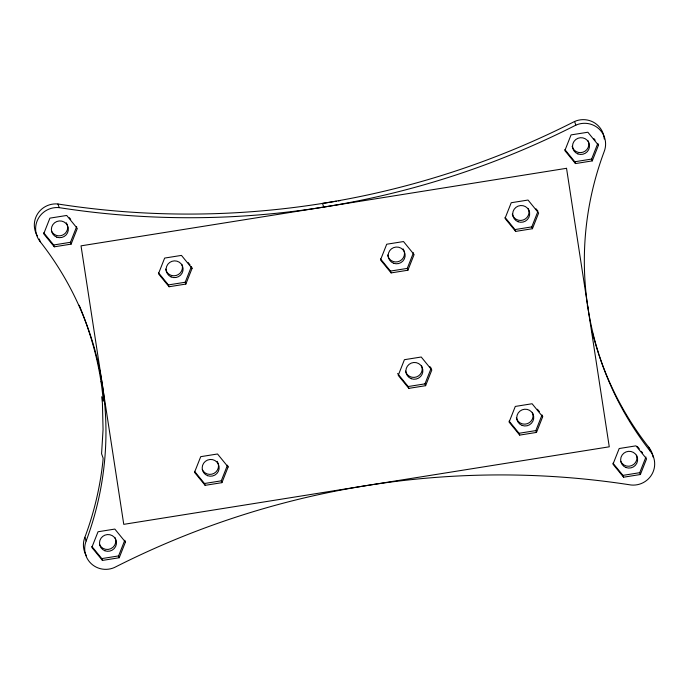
<?xml version="1.0" encoding="UTF-8"?>
<svg xmlns="http://www.w3.org/2000/svg" width="689" height="689" viewBox="0 0 689 689"><rect width="100%" height="100%" fill="white"/><g stroke="black" fill="none" stroke-linecap="round" stroke-linejoin="round"><path stroke-width="1.03" d="M71.113 244.13L77.314 228.447L66.712 215.459L49.909 218.137L43.708 233.812L54.31 246.808L71.113 244.13L70.467 242.295L76.668 226.621M185.858 284.066L185.212 282.24L191.404 266.557L192.059 268.391L185.858 284.066L169.055 286.745L158.453 273.757L164.654 258.074L181.457 255.395L192.059 268.391M119.231 557.745L118.586 555.92L124.787 540.245L125.432 542.071L119.231 557.745L102.437 560.424L91.835 547.436L98.036 531.762L114.839 529.074L125.432 542.071M221.918 482.662L221.272 480.827L227.473 465.153L228.119 466.978L221.918 482.662L205.124 485.34L194.522 472.344L200.723 456.669L217.526 453.991L228.119 466.978M407.905 270.226L414.106 254.551L403.513 241.555L386.71 244.233L380.509 259.917L391.111 272.904L407.905 270.226L407.259 268.4L413.46 252.725M425.621 385.685L431.822 370.01L421.229 357.014L404.426 359.692L398.225 375.376L408.827 388.363L425.621 385.685L424.975 383.859L431.176 368.176L429.85 366.557M532.433 228.714L538.634 213.039L528.032 200.043L511.229 202.73L505.028 218.404L515.63 231.401L532.433 228.714L531.787 226.888L537.601 212.195M592.256 160.899L591.61 159.073L597.811 143.39L598.457 145.224L592.256 160.899L575.461 163.577L564.859 150.59L571.06 134.906L587.863 132.228L598.457 145.224M536.498 432.416L535.844 430.591L542.045 414.916L542.691 416.742L536.498 432.416L519.695 435.103L509.093 422.107L515.294 406.432L532.097 403.745L542.691 416.742M640.382 474.514L646.583 458.84L635.981 445.843L619.187 448.53L612.986 464.205L623.579 477.201L640.382 474.514L639.736 472.688L645.938 457.014M43.726 232.796L53.664 244.983L70.467 242.295M564.877 149.573L574.815 161.751L591.61 159.073M336.266 201.222L322.486 203.419L323.778 207.079M338.385 200.878L340.504 200.542M158.47 272.741L168.409 284.919L185.212 282.24M505.046 217.388L514.984 229.575L531.787 226.888M380.526 258.9L390.465 271.078L407.259 268.4M397.579 373.541L408.181 386.538L424.975 383.859M194.539 471.328L204.478 483.514L221.272 480.827M509.111 421.091L519.05 433.278L535.844 430.591M91.852 546.42L101.791 558.598L118.586 555.92M612.995 463.189L622.934 475.376L639.736 472.688M593.84 138.523L595.158 140.143M535.999 208.776L537.988 211.213M637.325 446.455L639.314 448.892M641.295 451.329L642.622 452.949M537.411 409.232L539.401 411.669M188.097 262.5L190.086 264.938M69.374 217.69L70.7 219.309M79.218 305.261C91.844 335.836 100.654 368.098 103.264 401.136L101.714 396.752L102.42 403.229L103.057 429.566L101.576 453.741L103.126 458.133L102.997 460.278A317.879 312.556 -19.5 0 1 84.868 537.299A21.281 20.92 -19.5 0 0 86.452 555.756M37.37 235.871A21.281 20.92 -19.5 0 1 57.928 203.996A839.796 825.732 -19.5 0 0 574.566 121.488L575.858 125.14A21.281 20.92 -19.5 0 1 604.132 151.701A317.879 312.556 -19.5 0 0 650.046 450.899A21.281 20.92 -19.5 0 1 631.072 485.004A839.796 825.732 -19.5 0 0 114.434 567.512A21.281 20.92 -19.5 0 1 86.159 540.951L84.868 537.299M574.815 161.751L575.461 163.577M598.991 354.999A317.879 312.556 -19.5 0 0 648.745 447.247L650.046 450.899M587.252 305.735L587.906 307.561M622.934 475.376L623.579 477.201M514.984 229.575L515.63 231.401M519.05 433.278L519.695 435.103M390.465 271.078L391.111 272.904M408.181 386.538L408.827 388.363M168.409 284.919L169.055 286.745M204.478 483.514L205.124 485.34M57.928 203.996L59.22 207.647A21.281 20.92 -19.5 0 0 40.255 241.753A317.879 312.556 -19.5 0 1 86.159 540.951M53.664 244.983L54.31 246.808M101.094 381.439L102.394 385.099M39.282 239.014L40.255 241.753M101.791 558.598L102.437 560.424M181.913 264.369A8.509 8.371 -19.5 0 1 176.255 275.462A8.509 8.371 -19.5 0 1 165.61 269.054M217.104 461.294A8.509 8.371 -19.5 0 1 214.098 473.326A8.509 8.371 -19.5 0 1 202.239 469.45M421.513 365.592A8.509 8.371 -19.5 0 1 416.44 376.952A8.509 8.371 -19.5 0 1 405.476 371.087M403.091 248.858A8.509 8.371 -19.5 0 1 400.085 260.898A8.509 8.371 -19.5 0 1 388.226 257.014M387.967 256.334A8.509 8.371 -19.5 0 1 387.614 254.921M532.382 412.332A8.509 8.371 -19.5 0 1 527.309 423.692A8.509 8.371 -19.5 0 1 516.345 417.827M575.858 125.14A839.796 825.732 -19.5 0 1 59.22 207.647M648.745 447.247A21.281 20.92 -19.5 0 1 653.146 457.143M598.663 354.008A317.879 312.556 -19.5 0 1 592.213 331.762M636.541 455.11A8.509 8.371 -19.5 0 1 631.546 465.661A8.509 8.371 -19.5 0 1 620.703 461.303M574.566 121.488A21.281 20.92 -19.5 0 1 604.262 139.066M588.148 140.814A8.509 8.371 -19.5 0 1 583.075 152.166A8.509 8.371 -19.5 0 1 572.111 146.301M115.123 537.661A8.509 8.371 -19.5 0 1 110.74 548.745A8.509 8.371 -19.5 0 1 99.552 544.534M66.29 222.762A8.509 8.371 -19.5 0 1 63.285 234.794A8.509 8.371 -19.5 0 1 51.434 230.918M528.325 208.629A8.509 8.371 -19.5 0 1 523.244 219.989A8.509 8.371 -19.5 0 1 512.28 214.124M566.539 168.305L81.026 245.844L123.762 524.346L609.265 446.808L566.539 168.305M171.105 276.918A8.509 8.371 -19.5 0 0 183.059 268.322A8.509 8.371 -19.5 0 0 169.658 262.483A8.509 8.371 -19.5 0 0 171.105 276.918M207.578 475.677A8.509 8.371 -19.5 0 0 219.076 466.496A8.509 8.371 -19.5 0 0 205.374 461.337A8.509 8.371 -19.5 0 0 207.578 475.677M411.281 378.7A8.509 8.371 -19.5 0 0 422.779 369.519A8.509 8.371 -19.5 0 0 409.077 364.36A8.509 8.371 -19.5 0 0 411.281 378.7M393.565 263.241A8.509 8.371 -19.5 0 0 405.063 254.06A8.509 8.371 -19.5 0 0 391.361 248.91A8.509 8.371 -19.5 0 0 393.565 263.241M522.15 425.44A8.509 8.371 -19.5 0 0 533.648 416.259A8.509 8.371 -19.5 0 0 519.945 411.1A8.509 8.371 -19.5 0 0 522.15 425.44M104.892 550.761A8.509 8.371 -19.5 0 0 116.389 541.58A8.509 8.371 -19.5 0 0 102.687 536.43A8.509 8.371 -19.5 0 0 104.892 550.761M56.765 237.145A8.509 8.371 -19.5 0 0 68.263 227.964A8.509 8.371 -19.5 0 0 54.569 222.805A8.509 8.371 -19.5 0 0 56.765 237.145M626.034 467.538A8.509 8.371 -19.5 0 0 637.532 458.357A8.509 8.371 -19.5 0 0 623.838 453.198A8.509 8.371 -19.5 0 0 626.034 467.538M577.916 153.914A8.509 8.371 -19.5 0 0 589.414 144.733A8.509 8.371 -19.5 0 0 575.711 139.583A8.509 8.371 -19.5 0 0 577.916 153.914M518.085 221.737A8.509 8.371 -19.5 0 0 529.583 212.556A8.509 8.371 -19.5 0 0 515.889 207.398A8.509 8.371 -19.5 0 0 518.085 221.737"/></g></svg>
